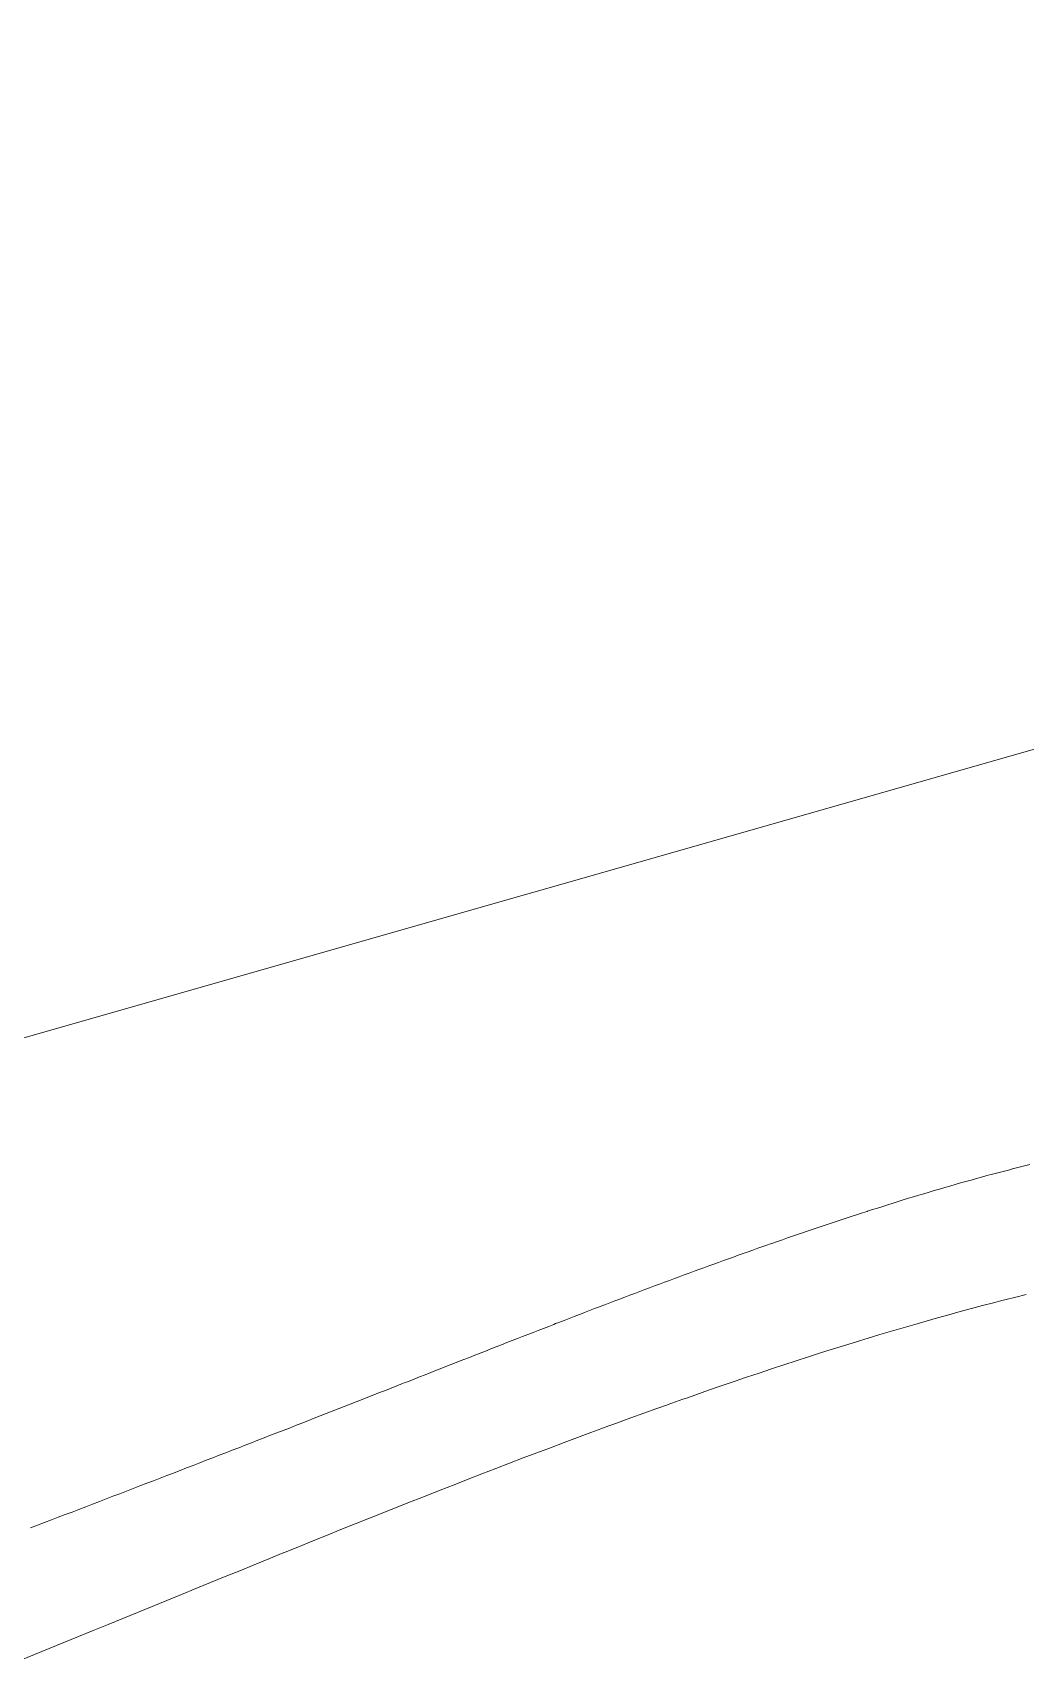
# Model space of a CAD drawing. Header units: inches. Extents: x -10205 to 13964, y -460 to 30702.
# Drawn here: x -7647 to -6365, y 14789 to 16890 of the extents above; entities that cross this region are included whole.
import ezdxf

# ---------------------------------------------------------------- set-up
doc = ezdxf.new("R2010")
doc.units = ezdxf.units.IN
doc.header["$MEASUREMENT"] = 0
doc.layers.add('0-1', color=7, linetype='Continuous', lineweight=5)
doc.layers.add('C-TOPO', color=7, linetype='Continuous', lineweight=9)

# ---------------------------------------------------------------- blocks, each defined once
blk = doc.blocks.new('1750 Ox - Topography_rvt-1-SITE PLAN - CAD FILE')
at = {"layer": 'C-TOPO'}
for p, q in [((-3115.1, 16890.3), (-8355.6, 15393.4)), ((-6373.5, 15425.4), (-6380.5, 15423.6)), ((-6373.5, 15425.4), (-6380.5, 15423.6)), ((-6366.6, 15427.1), (-6373.5, 15425.4)), ((-6373.5, 15425.4), (-6366.6, 15427.1)), ((-6366.6, 15427.1), (-6359.6, 15428.9)), ((-6359.6, 15428.9), (-6366.6, 15427.1)), ((-6449.3, 15405.1), (-6456, 15403.2)), ((-6456, 15403.2), (-6449.3, 15405.1)), ((-6442.5, 15407), (-6449.3, 15405.1)), ((-6442.5, 15407), (-6449.3, 15405.1)), ((-6435.7, 15408.9), (-6442.5, 15407)), ((-6435.7, 15408.9), (-6442.5, 15407)), ((-6428.8, 15410.8), (-6435.7, 15408.9)), ((-6435.7, 15408.9), (-6428.8, 15410.8)), ((-6422, 15412.7), (-6428.8, 15410.8)), ((-6428.8, 15410.8), (-6422, 15412.7)), ((-6422, 15412.7), (-6415.1, 15414.6)), ((-6415.1, 15414.6), (-6422, 15412.7)), ((-6408.2, 15416.4), (-6415.1, 15414.6)), ((-6415.1, 15414.6), (-6408.2, 15416.4)), ((-6401.3, 15418.2), (-6408.2, 15416.4)), ((-6408.2, 15416.4), (-6401.3, 15418.2)), ((-6401.3, 15418.2), (-6394.4, 15420)), ((-6401.3, 15418.2), (-6394.4, 15420)), ((-6387.5, 15421.8), (-6394.4, 15420)), ((-6394.4, 15420), (-6387.5, 15421.8)), ((-6387.5, 15421.8), (-6380.7, 15423.6)), ((-6380.7, 15423.6), (-6387.5, 15421.8)), ((-6380.5, 15423.6), (-6380.7, 15423.6)), ((-6380.5, 15423.6), (-6380.7, 15423.6)), ((-6523.2, 15383.2), (-6516.5, 15385.3)), ((-6523.2, 15383.2), (-6516.5, 15385.3)), ((-6509.9, 15387.3), (-6516.5, 15385.3)), ((-6516.5, 15385.3), (-6509.9, 15387.3)), ((-6503.2, 15389.3), (-6509.9, 15387.3)), ((-6509.9, 15387.3), (-6503.2, 15389.3)), ((-6496.5, 15391.3), (-6503.2, 15389.3)), ((-6503.2, 15389.3), (-6496.5, 15391.3)), ((-6496.5, 15391.3), (-6489.8, 15393.3)), ((-6489.8, 15393.3), (-6496.5, 15391.3)), ((-6483.1, 15395.3), (-6489.8, 15393.3)), ((-6489.8, 15393.3), (-6483.1, 15395.3)), ((-6483.1, 15395.3), (-6476.4, 15397.3)), ((-6483.1, 15395.3), (-6476.4, 15397.3)), ((-6469.6, 15399.3), (-6476.4, 15397.3)), ((-6476.4, 15397.3), (-6469.6, 15399.3)), ((-6462.9, 15401.2), (-6469.6, 15399.3)), ((-6462.9, 15401.2), (-6469.6, 15399.3)), ((-6456.1, 15403.2), (-6462.9, 15401.2)), ((-6456.1, 15403.2), (-6462.9, 15401.2)), ((-6456, 15403.2), (-6456.1, 15403.2)), ((-6456.1, 15403.2), (-6456, 15403.2)), ((-6588.9, 15362.3), (-6595.4, 15360.1)), ((-6595.4, 15360.1), (-6588.9, 15362.3)), ((-6588.9, 15362.3), (-6582.4, 15364.4)), ((-6582.4, 15364.4), (-6588.9, 15362.3)), ((-6575.8, 15366.5), (-6582.4, 15364.4)), ((-6575.8, 15366.5), (-6582.4, 15364.4)), ((-6569.6, 15368.5), (-6575.8, 15366.5)), ((-6575.8, 15366.5), (-6569.6, 15368.5)), ((-6569.3, 15368.6), (-6569.6, 15368.5)), ((-6569.3, 15368.6), (-6569.6, 15368.5)), ((-6562.7, 15370.7), (-6569.3, 15368.6)), ((-6562.7, 15370.7), (-6569.3, 15368.6)), ((-6562.7, 15370.7), (-6556.2, 15372.8)), ((-6556.2, 15372.8), (-6562.7, 15370.7)), ((-6549.6, 15374.9), (-6556.2, 15372.8)), ((-6549.6, 15374.9), (-6556.2, 15372.8)), ((-6549.6, 15374.9), (-6543, 15377)), ((-6549.6, 15374.9), (-6543, 15377)), ((-6543, 15377), (-6536.4, 15379.1)), ((-6536.4, 15379.1), (-6543, 15377)), ((-6529.8, 15381.1), (-6536.4, 15379.1)), ((-6529.8, 15381.1), (-6536.4, 15379.1)), ((-6529.8, 15381.1), (-6523.2, 15383.2)), ((-6529.8, 15381.1), (-6523.2, 15383.2)), ((-6647, 15342.9), (-6653.4, 15340.7)), ((-6647, 15342.9), (-6653.4, 15340.7)), ((-6647, 15342.9), (-6640.6, 15345)), ((-6640.6, 15345), (-6647, 15342.9)), ((-6634.1, 15347.2), (-6640.6, 15345)), ((-6640.6, 15345), (-6634.1, 15347.2)), ((-6627.7, 15349.4), (-6634.1, 15347.2)), ((-6634.1, 15347.2), (-6627.7, 15349.4)), ((-6627.7, 15349.4), (-6621.3, 15351.5)), ((-6621.3, 15351.5), (-6627.7, 15349.4)), ((-6614.8, 15353.7), (-6621.3, 15351.5)), ((-6621.3, 15351.5), (-6614.8, 15353.7)), ((-6608.3, 15355.8), (-6614.8, 15353.7)), ((-6614.8, 15353.7), (-6608.3, 15355.8)), ((-6608.3, 15355.8), (-6601.9, 15358)), ((-6608.3, 15355.8), (-6601.9, 15358)), ((-6601.9, 15358), (-6595.4, 15360.1)), ((-6595.4, 15360.1), (-6601.9, 15358)), ((-6710.7, 15320.8), (-6717.1, 15318.5)), ((-6717.1, 15318.5), (-6710.7, 15320.8)), ((-6710.7, 15320.8), (-6704.4, 15323)), ((-6704.4, 15323), (-6710.7, 15320.8)), ((-6698, 15325.2), (-6704.4, 15323)), ((-6698, 15325.2), (-6704.4, 15323)), ((-6698, 15325.2), (-6695.8, 15326)), ((-6695.8, 15326), (-6698, 15325.2)), ((-6691.7, 15327.5), (-6695.8, 15326)), ((-6691.7, 15327.5), (-6695.8, 15326)), ((-6685.3, 15329.7), (-6691.7, 15327.5)), ((-6691.7, 15327.5), (-6685.3, 15329.7)), ((-6678.9, 15331.9), (-6685.3, 15329.7)), ((-6678.9, 15331.9), (-6685.3, 15329.7)), ((-6678.9, 15331.9), (-6672.5, 15334.1)), ((-6678.9, 15331.9), (-6672.5, 15334.1)), ((-6666.2, 15336.3), (-6672.5, 15334.1)), ((-6672.5, 15334.1), (-6666.2, 15336.3)), ((-6666.2, 15336.3), (-6659.8, 15338.5)), ((-6666.2, 15336.3), (-6659.8, 15338.5)), ((-6653.4, 15340.7), (-6659.8, 15338.5)), ((-6659.8, 15338.5), (-6653.4, 15340.7)), ((-6767.8, 15300.3), (-6774.1, 15298)), ((-6774.1, 15298), (-6767.8, 15300.3)), ((-6761.5, 15302.6), (-6767.8, 15300.3)), ((-6767.8, 15300.3), (-6761.5, 15302.6)), ((-6761.5, 15302.6), (-6755.1, 15304.9)), ((-6755.1, 15304.9), (-6761.5, 15302.6)), ((-6748.8, 15307.2), (-6755.1, 15304.9)), ((-6755.1, 15304.9), (-6748.8, 15307.2)), ((-6742.4, 15309.5), (-6748.8, 15307.2)), ((-6748.8, 15307.2), (-6742.4, 15309.5)), ((-6736.1, 15311.8), (-6742.4, 15309.5)), ((-6742.4, 15309.5), (-6736.1, 15311.8)), ((-6736.1, 15311.8), (-6729.8, 15314)), ((-6729.8, 15314), (-6736.1, 15311.8)), ((-6723.4, 15316.3), (-6729.8, 15314)), ((-6729.8, 15314), (-6723.4, 15316.3)), ((-6717.1, 15318.5), (-6723.4, 15316.3)), ((-6723.4, 15316.3), (-6717.1, 15318.5)), ((-6825, 15279.3), (-6831.3, 15277)), ((-6831.3, 15277), (-6825, 15279.3)), ((-6818.6, 15281.7), (-6825, 15279.3)), ((-6818.6, 15281.7), (-6825, 15279.3)), ((-6818.6, 15281.7), (-6812.2, 15284.1)), ((-6818.6, 15281.7), (-6812.2, 15284.1)), ((-6812.2, 15284.1), (-6805.9, 15286.4)), ((-6812.2, 15284.1), (-6805.9, 15286.4)), ((-6799.5, 15288.7), (-6805.9, 15286.4)), ((-6799.5, 15288.7), (-6805.9, 15286.4)), ((-6805.9, 15286.4), (-6805.9, 15286.4)), ((-6805.9, 15286.4), (-6805.9, 15286.4)), ((-6799.5, 15288.7), (-6793.2, 15291.1)), ((-6793.2, 15291.1), (-6799.5, 15288.7)), ((-6786.8, 15293.4), (-6793.2, 15291.1)), ((-6786.8, 15293.4), (-6793.2, 15291.1)), ((-6780.5, 15295.7), (-6786.8, 15293.4)), ((-6786.8, 15293.4), (-6780.5, 15295.7)), ((-6780.5, 15295.7), (-6774.1, 15298)), ((-6780.5, 15295.7), (-6774.1, 15298)), ((-6882.6, 15257.7), (-6886.1, 15256.4)), ((-6886.1, 15256.4), (-6882.6, 15257.7)), ((-6882.6, 15257.7), (-6876.2, 15260.1)), ((-6882.6, 15257.7), (-6876.2, 15260.1)), ((-6869.7, 15262.6), (-6876.2, 15260.1)), ((-6869.7, 15262.6), (-6876.2, 15260.1)), ((-6863.3, 15265), (-6869.7, 15262.6)), ((-6869.7, 15262.6), (-6863.3, 15265)), ((-6863.3, 15265), (-6856.9, 15267.4)), ((-6863.3, 15265), (-6856.9, 15267.4)), ((-6850.5, 15269.8), (-6856.9, 15267.4)), ((-6850.5, 15269.8), (-6856.9, 15267.4)), ((-6844.1, 15272.2), (-6850.5, 15269.8)), ((-6850.5, 15269.8), (-6844.1, 15272.2)), ((-6844.1, 15272.2), (-6837.7, 15274.6)), ((-6844.1, 15272.2), (-6837.7, 15274.6)), ((-6831.3, 15277), (-6837.7, 15274.6)), ((-6837.7, 15274.6), (-6831.3, 15277)), ((-6377.9, 15257.8), (-6392.2, 15254.2)), ((-6377.9, 15257.8), (-6392.2, 15254.2)), ((-6364.4, 15261.2), (-6377.9, 15257.8)), ((-6377.9, 15257.8), (-6364.4, 15261.2)), ((-6941.1, 15235.3), (-6935.4, 15237.5)), ((-6935.4, 15237.5), (-6941.1, 15235.3)), ((-6935.4, 15237.5), (-6934.6, 15237.8)), ((-6935.4, 15237.5), (-6934.6, 15237.8)), ((-6928, 15240.4), (-6934.6, 15237.8)), ((-6934.6, 15237.8), (-6928, 15240.4)), ((-6921.5, 15242.9), (-6928, 15240.4)), ((-6928, 15240.4), (-6921.5, 15242.9)), ((-6915, 15245.4), (-6921.5, 15242.9)), ((-6915, 15245.4), (-6921.5, 15242.9)), ((-6910, 15247.3), (-6915, 15245.4)), ((-6910, 15247.3), (-6915, 15245.4)), ((-6908.5, 15247.8), (-6910, 15247.3)), ((-6908.5, 15247.8), (-6910, 15247.3)), ((-6902, 15250.3), (-6908.5, 15247.8)), ((-6902, 15250.3), (-6908.5, 15247.8)), ((-6895.5, 15252.8), (-6902, 15250.3)), ((-6895.5, 15252.8), (-6902, 15250.3)), ((-6889.1, 15255.2), (-6895.5, 15252.8)), ((-6889.1, 15255.2), (-6895.5, 15252.8)), ((-6886.1, 15256.4), (-6889.1, 15255.2)), ((-6886.1, 15256.4), (-6889.1, 15255.2)), ((-6449.8, 15239), (-6464.4, 15235.1)), ((-6464.4, 15235.1), (-6449.8, 15239)), ((-6449.8, 15239), (-6435.3, 15243)), ((-6449.8, 15239), (-6435.3, 15243)), ((-6435.3, 15243), (-6420.9, 15246.8)), ((-6420.9, 15246.8), (-6435.3, 15243)), ((-6420.9, 15246.8), (-6406.5, 15250.5)), ((-6420.9, 15246.8), (-6406.5, 15250.5)), ((-6394.3, 15253.7), (-6406.5, 15250.5)), ((-6394.3, 15253.7), (-6406.5, 15250.5)), ((-6392.2, 15254.2), (-6394.3, 15253.7)), ((-6394.3, 15253.7), (-6392.2, 15254.2)), ((-6987.5, 15217.4), (-6994.2, 15214.8)), ((-6994.2, 15214.8), (-6987.5, 15217.4)), ((-6980.8, 15220), (-6987.5, 15217.4)), ((-6980.8, 15220), (-6987.5, 15217.4)), ((-6974.2, 15222.6), (-6980.8, 15220)), ((-6974.2, 15222.6), (-6980.8, 15220)), ((-6974.2, 15222.6), (-6971.8, 15223.5)), ((-6974.2, 15222.6), (-6971.8, 15223.5)), ((-6967.5, 15225.1), (-6971.8, 15223.5)), ((-6971.8, 15223.5), (-6967.5, 15225.1)), ((-6960.9, 15227.7), (-6967.5, 15225.1)), ((-6960.9, 15227.7), (-6967.5, 15225.1)), ((-6960.9, 15227.7), (-6954.3, 15230.2)), ((-6960.9, 15227.7), (-6954.3, 15230.2)), ((-6947.7, 15232.8), (-6954.3, 15230.2)), ((-6954.3, 15230.2), (-6947.7, 15232.8)), ((-6947.7, 15232.8), (-6941.1, 15235.3)), ((-6941.1, 15235.3), (-6947.7, 15232.8)), ((-6523.3, 15218.3), (-6538.2, 15213.9)), ((-6538.2, 15213.9), (-6523.3, 15218.3)), ((-6523.3, 15218.3), (-6508.4, 15222.6)), ((-6523.3, 15218.3), (-6508.4, 15222.6)), ((-6508.4, 15222.6), (-6493.7, 15226.9)), ((-6493.7, 15226.9), (-6508.4, 15222.6)), ((-6479, 15231), (-6493.7, 15226.9)), ((-6493.7, 15226.9), (-6479, 15231)), ((-6464.4, 15235.1), (-6479, 15231)), ((-6479, 15231), (-6464.4, 15235.1)), ((-7041.6, 15196.3), (-7048.5, 15193.6)), ((-7041.6, 15196.3), (-7048.5, 15193.6)), ((-7034.8, 15199), (-7041.6, 15196.3)), ((-7041.6, 15196.3), (-7034.8, 15199)), ((-7034.8, 15199), (-7028, 15201.6)), ((-7034.8, 15199), (-7028, 15201.6)), ((-7021.2, 15204.3), (-7028, 15201.6)), ((-7028, 15201.6), (-7021.2, 15204.3)), ((-7014.4, 15206.9), (-7021.2, 15204.3)), ((-7021.2, 15204.3), (-7014.4, 15206.9)), ((-7014.4, 15206.9), (-7007.6, 15209.6)), ((-7007.6, 15209.6), (-7014.4, 15206.9)), ((-7006.5, 15210), (-7007.6, 15209.6)), ((-7006.5, 15210), (-7007.6, 15209.6)), ((-7000.9, 15212.2), (-7006.5, 15210)), ((-7000.9, 15212.2), (-7006.5, 15210)), ((-7000.9, 15212.2), (-6994.2, 15214.8)), ((-7000.9, 15212.2), (-6994.2, 15214.8)), ((-6614.4, 15190.7), (-6599, 15195.5)), ((-6599, 15195.5), (-6614.4, 15190.7)), ((-6583.6, 15200.2), (-6599, 15195.5)), ((-6599, 15195.5), (-6583.6, 15200.2)), ((-6583.6, 15200.2), (-6579.5, 15201.5)), ((-6583.6, 15200.2), (-6579.5, 15201.5)), ((-6568.4, 15204.9), (-6579.5, 15201.5)), ((-6568.4, 15204.9), (-6579.5, 15201.5)), ((-6553.3, 15209.5), (-6568.4, 15204.9)), ((-6553.3, 15209.5), (-6568.4, 15204.9)), ((-6538.2, 15213.9), (-6553.3, 15209.5)), ((-6538.2, 15213.9), (-6553.3, 15209.5)), ((-7097.2, 15174.5), (-7104.3, 15171.7)), ((-7104.3, 15171.7), (-7097.2, 15174.5)), ((-7097.2, 15174.5), (-7090.2, 15177.2)), ((-7097.2, 15174.5), (-7090.2, 15177.2)), ((-7083.2, 15180), (-7090.2, 15177.2)), ((-7090.2, 15177.2), (-7083.2, 15180)), ((-7076.2, 15182.7), (-7083.2, 15180)), ((-7076.2, 15182.7), (-7083.2, 15180)), ((-7076.2, 15182.7), (-7069.2, 15185.5)), ((-7069.2, 15185.5), (-7076.2, 15182.7)), ((-7069.2, 15185.5), (-7062.3, 15188.2)), ((-7069.2, 15185.5), (-7062.3, 15188.2)), ((-7055.4, 15190.9), (-7062.3, 15188.2)), ((-7062.3, 15188.2), (-7055.4, 15190.9)), ((-7055.4, 15190.9), (-7048.5, 15193.6)), ((-7055.4, 15190.9), (-7048.5, 15193.6)), ((-6677.2, 15170.4), (-6661.4, 15175.6)), ((-6677.2, 15170.4), (-6661.4, 15175.6)), ((-6661.4, 15175.6), (-6645.6, 15180.7)), ((-6645.6, 15180.7), (-6661.4, 15175.6)), ((-6645.6, 15180.7), (-6630, 15185.7)), ((-6630, 15185.7), (-6645.6, 15180.7)), ((-6616.1, 15190.1), (-6630, 15185.7)), ((-6630, 15185.7), (-6616.1, 15190.1)), ((-6614.4, 15190.7), (-6616.1, 15190.1)), ((-6616.1, 15190.1), (-6614.4, 15190.7)), ((-7147.4, 15154.8), (-7154.6, 15151.9)), ((-7154.6, 15151.9), (-7147.4, 15154.8)), ((-7147.4, 15154.8), (-7140.1, 15157.6)), ((-7147.4, 15154.8), (-7140.1, 15157.6)), ((-7140.1, 15157.6), (-7132.9, 15160.5)), ((-7132.9, 15160.5), (-7140.1, 15157.6)), ((-7125.7, 15163.3), (-7132.9, 15160.5)), ((-7132.9, 15160.5), (-7125.7, 15163.3)), ((-7118.5, 15166.1), (-7125.7, 15163.3)), ((-7125.7, 15163.3), (-7118.5, 15166.1)), ((-7118.5, 15166.1), (-7111.4, 15168.9)), ((-7111.4, 15168.9), (-7118.5, 15166.1)), ((-7111.4, 15168.9), (-7104.3, 15171.7)), ((-7104.3, 15171.7), (-7111.4, 15168.9)), ((-6725.4, 15154.3), (-6741.6, 15148.8)), ((-6725.4, 15154.3), (-6741.6, 15148.8)), ((-6725.4, 15154.3), (-6709.2, 15159.8)), ((-6725.4, 15154.3), (-6709.2, 15159.8)), ((-6693.2, 15165.1), (-6709.2, 15159.8)), ((-6709.2, 15159.8), (-6693.2, 15165.1)), ((-6677.2, 15170.4), (-6693.2, 15165.1)), ((-6677.2, 15170.4), (-6693.2, 15165.1)), ((-7206.5, 15131.5), (-7214, 15128.6)), ((-7206.5, 15131.5), (-7214, 15128.6)), ((-7199, 15134.5), (-7206.5, 15131.5)), ((-7206.5, 15131.5), (-7199, 15134.5)), ((-7191.5, 15137.4), (-7199, 15134.5)), ((-7191.5, 15137.4), (-7199, 15134.5)), ((-7184.1, 15140.3), (-7191.5, 15137.4)), ((-7191.5, 15137.4), (-7184.1, 15140.3)), ((-7184.1, 15140.3), (-7176.7, 15143.2)), ((-7176.7, 15143.2), (-7184.1, 15140.3)), ((-7169.3, 15146.1), (-7176.7, 15143.2)), ((-7176.7, 15143.2), (-7169.3, 15146.1)), ((-7167.2, 15147), (-7169.3, 15146.1)), ((-7167.2, 15147), (-7169.3, 15146.1)), ((-7161.9, 15149), (-7167.2, 15147)), ((-7167.2, 15147), (-7161.9, 15149)), ((-7161.9, 15149), (-7154.6, 15151.9)), ((-7161.9, 15149), (-7154.6, 15151.9)), ((-6790.9, 15131.7), (-6804.3, 15127.1)), ((-6790.9, 15131.7), (-6804.3, 15127.1)), ((-6790.9, 15131.7), (-6774.4, 15137.5)), ((-6790.9, 15131.7), (-6774.4, 15137.5)), ((-6758, 15143.2), (-6774.4, 15137.5)), ((-6758, 15143.2), (-6774.4, 15137.5)), ((-6758, 15143.2), (-6741.6, 15148.8)), ((-6741.6, 15148.8), (-6758, 15143.2)), ((-7260.1, 15110.5), (-7267.9, 15107.4)), ((-7267.9, 15107.4), (-7260.1, 15110.5)), ((-7252.3, 15113.5), (-7260.1, 15110.5)), ((-7260.1, 15110.5), (-7252.3, 15113.5)), ((-7244.6, 15116.6), (-7252.3, 15113.5)), ((-7252.3, 15113.5), (-7244.6, 15116.6)), ((-7244.6, 15116.6), (-7236.9, 15119.6)), ((-7236.9, 15119.6), (-7244.6, 15116.6)), ((-7229.2, 15122.6), (-7236.9, 15119.6)), ((-7236.9, 15119.6), (-7229.2, 15122.6)), ((-7221.6, 15125.6), (-7229.2, 15122.6)), ((-7229.2, 15122.6), (-7221.6, 15125.6)), ((-7214, 15128.6), (-7221.6, 15125.6)), ((-7214, 15128.6), (-7221.6, 15125.6)), ((-6841.1, 15114), (-6857.9, 15107.9)), ((-6857.9, 15107.9), (-6841.1, 15114)), ((-6827.6, 15118.8), (-6841.1, 15114)), ((-6841.1, 15114), (-6827.6, 15118.8)), ((-6824.3, 15120), (-6827.6, 15118.8)), ((-6824.3, 15120), (-6827.6, 15118.8)), ((-6821.7, 15120.9), (-6824.3, 15120)), ((-6821.7, 15120.9), (-6824.3, 15120)), ((-6807.6, 15125.9), (-6821.7, 15120.9)), ((-6807.6, 15125.9), (-6821.7, 15120.9)), ((-6807.6, 15125.9), (-6804.3, 15127.1)), ((-6804.3, 15127.1), (-6807.6, 15125.9)), ((-7315.5, 15088.8), (-7307.5, 15092)), ((-7315.5, 15088.8), (-7307.5, 15092)), ((-7307.5, 15092), (-7299.5, 15095.1)), ((-7299.5, 15095.1), (-7307.5, 15092)), ((-7291.5, 15098.2), (-7299.5, 15095.1)), ((-7291.5, 15098.2), (-7299.5, 15095.1)), ((-7283.6, 15101.3), (-7291.5, 15098.2)), ((-7291.5, 15098.2), (-7283.6, 15101.3)), ((-7275.7, 15104.4), (-7283.6, 15101.3)), ((-7275.7, 15104.4), (-7283.6, 15101.3)), ((-7267.9, 15107.4), (-7275.7, 15104.4)), ((-7275.7, 15104.4), (-7267.9, 15107.4)), ((-6912.1, 15088.1), (-6909.1, 15089.3)), ((-6909.1, 15089.3), (-6912.1, 15088.1)), ((-6892, 15095.6), (-6909.1, 15089.3)), ((-6909.1, 15089.3), (-6892, 15095.6)), ((-6874.9, 15101.8), (-6892, 15095.6)), ((-6892, 15095.6), (-6874.9, 15101.8)), ((-6857.9, 15107.9), (-6874.9, 15101.8)), ((-6857.9, 15107.9), (-6874.9, 15101.8)), ((-7364.3, 15069.8), (-7372.6, 15066.6)), ((-7364.3, 15069.8), (-7372.6, 15066.6)), ((-7356.1, 15073), (-7364.3, 15069.8)), ((-7364.3, 15069.8), (-7356.1, 15073)), ((-7347.9, 15076.2), (-7356.1, 15073)), ((-7347.9, 15076.2), (-7356.1, 15073)), ((-7347.9, 15076.2), (-7339.8, 15079.4)), ((-7347.9, 15076.2), (-7339.8, 15079.4)), ((-7339.8, 15079.4), (-7331.6, 15082.5)), ((-7331.6, 15082.5), (-7339.8, 15079.4)), ((-7323.5, 15085.7), (-7331.6, 15082.5)), ((-7331.6, 15082.5), (-7323.5, 15085.7)), ((-7315.5, 15088.8), (-7323.5, 15085.7)), ((-7315.5, 15088.8), (-7323.5, 15085.7)), ((-6978.4, 15063.4), (-6961, 15070)), ((-6978.4, 15063.4), (-6961, 15070)), ((-6943.6, 15076.5), (-6961, 15070)), ((-6943.6, 15076.5), (-6961, 15070)), ((-6926.3, 15082.9), (-6943.6, 15076.5)), ((-6926.3, 15082.9), (-6943.6, 15076.5)), ((-6912.1, 15088.1), (-6926.3, 15082.9)), ((-6926.3, 15082.9), (-6912.1, 15088.1)), ((-7422.7, 15047.1), (-7431.1, 15043.8)), ((-7422.7, 15047.1), (-7431.1, 15043.8)), ((-7422.7, 15047.1), (-7414.3, 15050.4)), ((-7422.7, 15047.1), (-7414.3, 15050.4)), ((-7405.9, 15053.6), (-7414.3, 15050.4)), ((-7405.9, 15053.6), (-7414.3, 15050.4)), ((-7397.5, 15056.9), (-7405.9, 15053.6)), ((-7405.9, 15053.6), (-7397.5, 15056.9)), ((-7389.2, 15060.1), (-7397.5, 15056.9)), ((-7389.2, 15060.1), (-7397.5, 15056.9)), ((-7389.2, 15060.1), (-7380.9, 15063.4)), ((-7380.9, 15063.4), (-7389.2, 15060.1)), ((-7372.6, 15066.6), (-7380.9, 15063.4)), ((-7380.9, 15063.4), (-7372.6, 15066.6)), ((-7031.3, 15043.3), (-7013.6, 15050.1)), ((-7013.6, 15050.1), (-7031.3, 15043.3)), ((-6996, 15056.8), (-7013.6, 15050.1)), ((-7013.6, 15050.1), (-6996, 15056.8)), ((-6978.4, 15063.4), (-6996, 15056.8)), ((-6978.4, 15063.4), (-6996, 15056.8)), ((-7473.8, 15027.4), (-7482.4, 15024)), ((-7482.4, 15024), (-7473.8, 15027.4)), ((-7473.8, 15027.4), (-7465.2, 15030.7)), ((-7465.2, 15030.7), (-7473.8, 15027.4)), ((-7457.8, 15033.5), (-7465.2, 15030.7)), ((-7465.2, 15030.7), (-7457.8, 15033.5)), ((-7456.6, 15034), (-7457.8, 15033.5)), ((-7456.6, 15034), (-7457.8, 15033.5)), ((-7448.1, 15037.3), (-7456.6, 15034)), ((-7448.1, 15037.3), (-7456.6, 15034)), ((-7448.1, 15037.3), (-7439.6, 15040.6)), ((-7439.6, 15040.6), (-7448.1, 15037.3)), ((-7439.6, 15040.6), (-7431.1, 15043.8)), ((-7431.1, 15043.8), (-7439.6, 15040.6)), ((-7066.9, 15029.6), (-7084.8, 15022.7)), ((-7084.8, 15022.7), (-7066.9, 15029.6)), ((-7066.9, 15029.6), (-7049, 15036.5)), ((-7049, 15036.5), (-7066.9, 15029.6)), ((-7049, 15036.5), (-7031.3, 15043.3)), ((-7049, 15036.5), (-7031.3, 15043.3)), ((-7525.7, 15007.3), (-7534.4, 15004)), ((-7525.7, 15007.3), (-7534.4, 15004)), ((-7517, 15010.7), (-7525.7, 15007.3)), ((-7517, 15010.7), (-7525.7, 15007.3)), ((-7517, 15010.7), (-7508.3, 15014)), ((-7517, 15010.7), (-7508.3, 15014)), ((-7499.6, 15017.4), (-7508.3, 15014)), ((-7499.6, 15017.4), (-7508.3, 15014)), ((-7491, 15020.7), (-7499.6, 15017.4)), ((-7491, 15020.7), (-7499.6, 15017.4)), ((-7482.4, 15024), (-7491, 15020.7)), ((-7482.4, 15024), (-7491, 15020.7)), ((-7138.9, 15001.4), (-7120.8, 15008.6)), ((-7138.9, 15001.4), (-7120.8, 15008.6)), ((-7102.8, 15015.6), (-7120.8, 15008.6)), ((-7102.8, 15015.6), (-7120.8, 15008.6)), ((-7084.8, 15022.7), (-7102.8, 15015.6)), ((-7102.8, 15015.6), (-7084.8, 15022.7)), ((-7578.3, 14987.1), (-7587.2, 14983.7)), ((-7578.3, 14987.1), (-7587.2, 14983.7)), ((-7569.5, 14990.5), (-7578.3, 14987.1)), ((-7578.3, 14987.1), (-7569.5, 14990.5)), ((-7560.7, 14993.9), (-7569.5, 14990.5)), ((-7560.7, 14993.9), (-7569.5, 14990.5)), ((-7560.7, 14993.9), (-7551.9, 14997.3)), ((-7560.7, 14993.9), (-7551.9, 14997.3)), ((-7543.2, 15000.6), (-7551.9, 14997.3)), ((-7543.2, 15000.6), (-7551.9, 14997.3)), ((-7543.2, 15000.6), (-7534.4, 15004)), ((-7543.2, 15000.6), (-7534.4, 15004)), ((-7193.6, 14979.7), (-7175.3, 14987)), ((-7175.3, 14987), (-7193.6, 14979.7)), ((-7175.3, 14987), (-7157.1, 14994.3)), ((-7157.1, 14994.3), (-7175.3, 14987)), ((-7157.1, 14994.3), (-7138.9, 15001.4)), ((-7157.1, 14994.3), (-7138.9, 15001.4)), ((-7649.4, 14959.9), (-7640.5, 14963.4)), ((-7649.4, 14959.9), (-7640.5, 14963.4)), ((-7640.5, 14963.4), (-7631.6, 14966.8)), ((-7631.6, 14966.8), (-7640.5, 14963.4)), ((-7622.6, 14970.2), (-7631.6, 14966.8)), ((-7622.6, 14970.2), (-7631.6, 14966.8)), ((-7622.6, 14970.2), (-7613.8, 14973.6)), ((-7622.6, 14970.2), (-7613.8, 14973.6)), ((-7613.8, 14973.6), (-7604.9, 14977)), ((-7604.9, 14977), (-7613.8, 14973.6)), ((-7596, 14980.3), (-7604.9, 14977)), ((-7604.9, 14977), (-7596, 14980.3)), ((-7596, 14980.3), (-7587.2, 14983.7)), ((-7587.2, 14983.7), (-7596, 14980.3)), ((-7230.4, 14965), (-7248.9, 14957.6)), ((-7230.4, 14965), (-7248.9, 14957.6)), ((-7212, 14972.4), (-7230.4, 14965)), ((-7212, 14972.4), (-7230.4, 14965)), ((-7212, 14972.4), (-7193.6, 14979.7)), ((-7212, 14972.4), (-7193.6, 14979.7)), ((-7286, 14942.6), (-7304.6, 14935)), ((-7286, 14942.6), (-7304.6, 14935)), ((-7267.4, 14950.1), (-7286, 14942.6)), ((-7267.4, 14950.1), (-7286, 14942.6)), ((-7248.9, 14957.6), (-7267.4, 14950.1)), ((-7248.9, 14957.6), (-7267.4, 14950.1)), ((-7342, 14919.9), (-7323.3, 14927.5)), ((-7323.3, 14927.5), (-7342, 14919.9)), ((-7323.1, 14927.5), (-7323.3, 14927.5)), ((-7323.3, 14927.5), (-7323.1, 14927.5)), ((-7323.1, 14927.5), (-7304.6, 14935)), ((-7304.6, 14935), (-7323.1, 14927.5)), ((-7379.5, 14904.6), (-7398.3, 14896.9)), ((-7379.5, 14904.6), (-7398.3, 14896.9)), ((-7379.5, 14904.6), (-7360.7, 14912.2)), ((-7379.5, 14904.6), (-7360.7, 14912.2)), ((-7360.7, 14912.2), (-7342, 14919.9)), ((-7360.7, 14912.2), (-7342, 14919.9)), ((-7436, 14881.5), (-7454.9, 14873.8)), ((-7436, 14881.5), (-7454.9, 14873.8)), ((-7417.1, 14889.2), (-7436, 14881.5)), ((-7417.1, 14889.2), (-7436, 14881.5)), ((-7417.1, 14889.2), (-7398.3, 14896.9)), ((-7398.3, 14896.9), (-7417.1, 14889.2)), ((-7511.6, 14850.5), (-7492.7, 14858.3)), ((-7492.7, 14858.3), (-7511.6, 14850.5)), ((-7492.7, 14858.3), (-7473.8, 14866)), ((-7492.7, 14858.3), (-7473.8, 14866)), ((-7466.1, 14869.2), (-7473.8, 14866)), ((-7473.8, 14866), (-7466.1, 14869.2)), ((-7466.1, 14869.2), (-7454.9, 14873.8)), ((-7454.9, 14873.8), (-7466.1, 14869.2)), ((-7549.5, 14835), (-7530.6, 14842.8)), ((-7530.6, 14842.8), (-7549.5, 14835)), ((-7511.6, 14850.5), (-7530.6, 14842.8)), ((-7511.6, 14850.5), (-7530.6, 14842.8)), ((-7587.5, 14819.6), (-7606.4, 14811.8)), ((-7587.5, 14819.6), (-7606.4, 14811.8)), ((-7587.5, 14819.6), (-7568.5, 14827.3)), ((-7587.5, 14819.6), (-7568.5, 14827.3)), ((-7549.5, 14835), (-7568.5, 14827.3)), ((-7568.5, 14827.3), (-7549.5, 14835)), ((-7644.4, 14796.4), (-7663.4, 14788.7)), ((-7663.4, 14788.7), (-7644.4, 14796.4)), ((-7625.4, 14804.1), (-7644.4, 14796.4)), ((-7625.4, 14804.1), (-7644.4, 14796.4)), ((-7606.4, 14811.8), (-7625.4, 14804.1)), ((-7606.4, 14811.8), (-7625.4, 14804.1)), ((-7625.4, 14804.1), (-7625.4, 14804.1)), ((-7625.4, 14804.1), (-7625.4, 14804.1))]:
    blk.add_line(p, q, dxfattribs=at)

msp = doc.modelspace()

# ---------------------------------------------------------------- block references
at = {"layer": '0-1'}
msp.add_blockref('1750 Ox - Topography_rvt-1-SITE PLAN - CAD FILE', (0, 0), dxfattribs=at)

doc.saveas('drawing.dxf')
